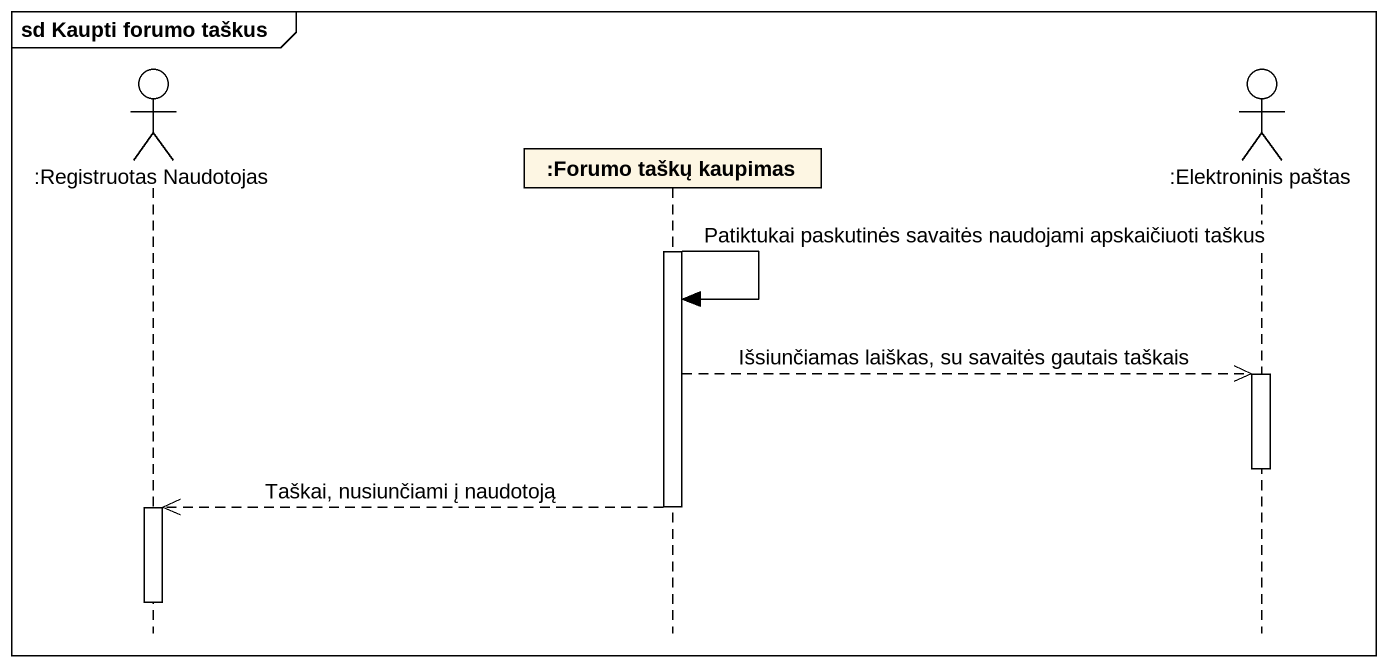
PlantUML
@startuml
mainframe sd Kaupti forumo taškus
hide footbox
actor ":Registruotas Naudotojas" as Registruotas_Naudotojas
participant ":Forumo taškų kaupimas" as Forumo_taškų_kaupimas
actor ":Elektroninis paštas" as Elektroninis_paštas

activate Forumo_taškų_kaupimas
Forumo_taškų_kaupimas -> Forumo_taškų_kaupimas : Patiktukai paskutinės savaitės naudojami apskaičiuoti taškus
Forumo_taškų_kaupimas -->> Elektroninis_paštas : Išsiunčiamas laiškas, su savaitės gautais taškais
activate Elektroninis_paštas
deactivate Elektroninis_paštas
Forumo_taškų_kaupimas -->> Registruotas_Naudotojas : Taškai, nusiunčiami į naudotoją
deactivate Forumo_taškų_kaupimas
activate Registruotas_Naudotojas
deactivate Registruotas_Naudotojas
@enduml
